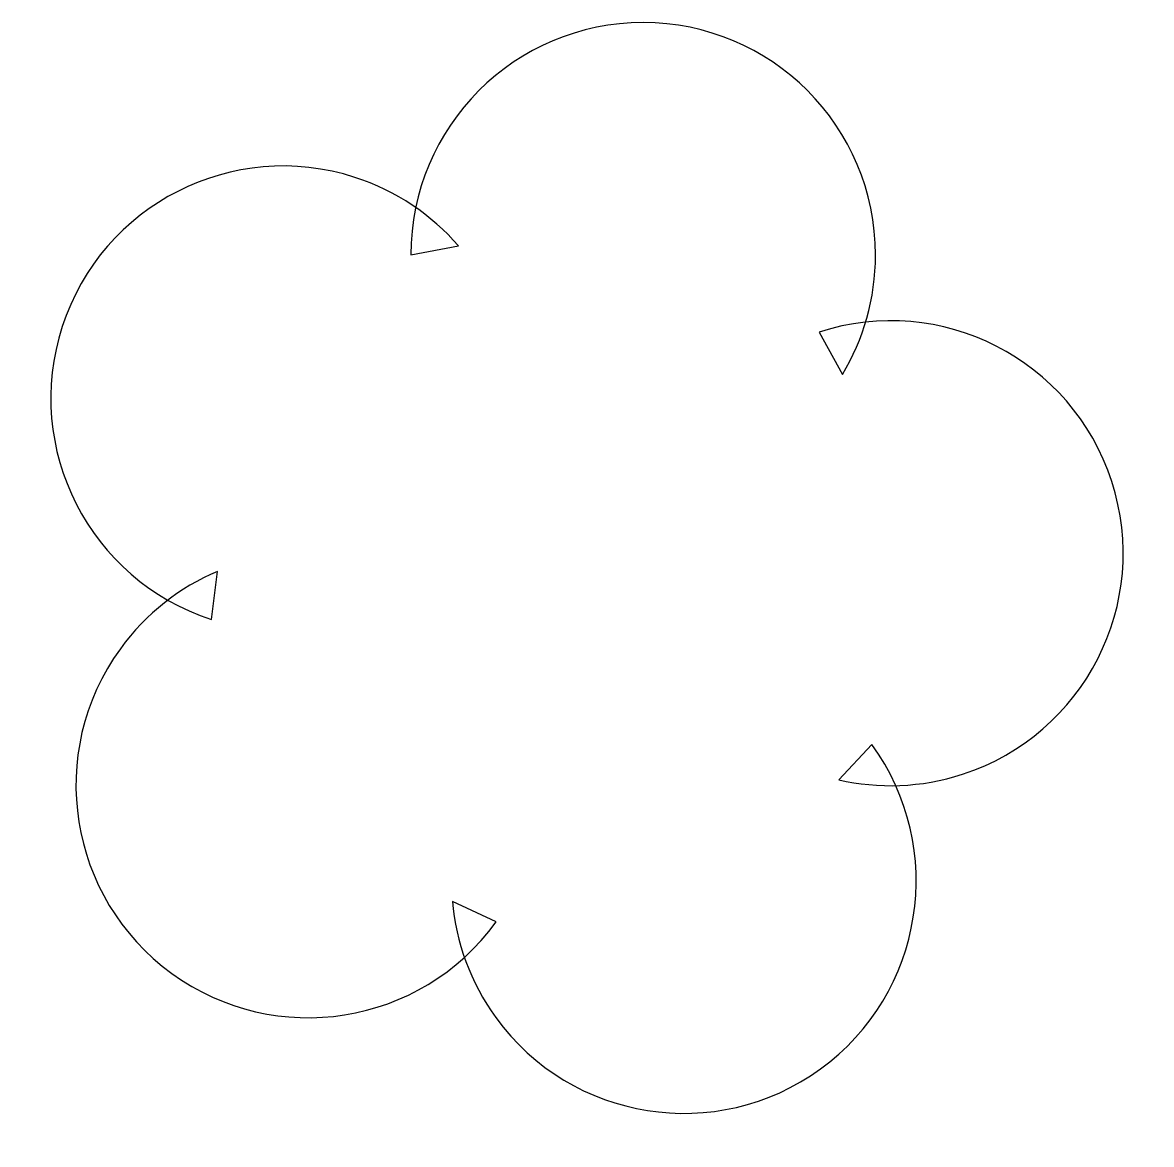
# Model space of a CAD drawing. Header units: centimetres. Extents: x -11.5 to 11.5, y -11.8 to 11.1.
import ezdxf

# ---------------------------------------------------------------- set-up
doc = ezdxf.new("R2010")
doc.units = ezdxf.units.CM
doc.header["$MEASUREMENT"] = 0
doc.layers.add('Camada 1', color=7, linetype='Continuous')

msp = doc.modelspace()

# ---------------------------------------------------------------- linework, layer by layer
at = {"layer": 'Camada 1'}
msp.add_open_spline([(-3.59501, 6.3853), (-3.59501, 9.00401), (-1.47194, 11.12676), (1.14674, 11.12676), (1.14674, 11.12676), (3.76543, 11.12676), (5.8885, 9.00401), (5.8885, 6.38529), (5.8885, 6.38529), (5.8885, 5.49311), (5.64191, 4.65849), (5.21352, 3.94565), (5.21352, 3.94565), (5.21352, 3.94565), (4.73547, 4.81086), (4.73547, 4.81086), (4.73547, 4.81086), (7.22634, 5.62035), (9.90077, 4.25706), (10.71024, 1.76683), (10.71024, 1.76683), (11.51973, -0.72343), (10.15644, -3.39845), (7.66621, -4.20794), (7.66621, -4.20794), (6.81735, -4.483), (5.94787, -4.50726), (5.13719, -4.32065), (5.13719, -4.32065), (5.13719, -4.32065), (5.81217, -3.59842), (5.81217, -3.59842), (5.81217, -3.59842), (7.35173, -5.71665), (6.88217, -8.68189), (4.76397, -10.22089), (4.76397, -10.22089), (2.64513, -11.75987), (-0.32013, -11.29089), (-1.85971, -9.17206), (-1.85971, -9.17206), (-2.38321, -8.45046), (-2.67524, -7.63007), (-2.74794, -6.80179), (-2.74794, -6.80179), (-2.74794, -6.80179), (-1.85243, -7.22047), (-1.85243, -7.22047), (-1.85243, -7.22047), (-3.39141, -9.33928), (-6.35667, -9.80886), (-8.4749, -8.26989), (-8.4749, -8.26989), (-10.59372, -6.73087), (-11.0633, -3.7656), (-9.52403, -1.64677), (-9.52403, -1.64677), (-8.99963, -0.92517), (-8.31012, -0.39471), (-7.54426, -0.06962), (-7.54426, -0.06962), (-7.54426, -0.06962), (-7.66605, -1.05059), (-7.66605, -1.05059), (-7.66605, -1.05059), (-10.15657, -0.24138), (-11.51955, 2.43335), (-10.71037, 4.9239), (-10.71037, 4.9239), (-9.90119, 7.41445), (-7.22615, 8.77742), (-4.73528, 7.96825), (-4.73528, 7.96825), (-3.88703, 7.69226), (-3.16963, 7.20027), (-2.62433, 6.57257), (-2.62433, 6.57257), (-2.62433, 6.57257), (-3.59501, 6.3853), (-3.59501, 6.3853)], degree=3, knots=[0, 0, 0, 0, 0.04761905, 0.04761905, 0.04761905, 0.04761905, 0.0952381, 0.0952381, 0.0952381, 0.0952381, 0.14285714, 0.14285714, 0.14285714, 0.14285714, 0.19047619, 0.19047619, 0.19047619, 0.19047619, 0.23809524, 0.23809524, 0.23809524, 0.23809524, 0.28571429, 0.28571429, 0.28571429, 0.28571429, 0.33333333, 0.33333333, 0.33333333, 0.33333333, 0.38095238, 0.38095238, 0.38095238, 0.38095238, 0.42857143, 0.42857143, 0.42857143, 0.42857143, 0.47619048, 0.47619048, 0.47619048, 0.47619048, 0.52380952, 0.52380952, 0.52380952, 0.52380952, 0.57142857, 0.57142857, 0.57142857, 0.57142857, 0.61904762, 0.61904762, 0.61904762, 0.61904762, 0.66666667, 0.66666667, 0.66666667, 0.66666667, 0.71428571, 0.71428571, 0.71428571, 0.71428571, 0.76190476, 0.76190476, 0.76190476, 0.76190476, 0.80952381, 0.80952381, 0.80952381, 0.80952381, 0.85714286, 0.85714286, 0.85714286, 0.85714286, 0.9047619, 0.9047619, 0.9047619, 0.9047619, 1, 1, 1, 1], dxfattribs=at)

doc.saveas('drawing.dxf')
